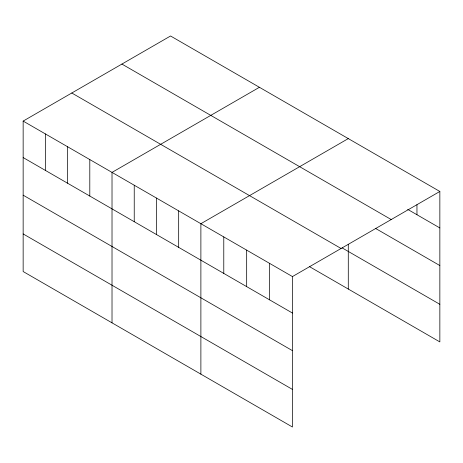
<?xml version="1.0" encoding="UTF-8"?>
<svg xmlns="http://www.w3.org/2000/svg" width="463" height="463" viewBox="0 0 463 463"><rect width="100%" height="100%" fill="white"/><g stroke="black" fill="none" stroke-linecap="round" stroke-linejoin="round"><path stroke-width="0.69" d="M23.15 121.086L292.448 276.567L292.448 427.013L23.15 271.538L23.15 121.086L170.552 35.987L439.85 191.462L439.85 341.914L309.411 266.601M259.419 87.293L112.017 172.398L112.017 322.844M348.286 138.599L200.884 223.704L200.884 374.15M292.448 276.567L439.85 191.462M407.677 209.374L439.85 227.946M121.908 64.068L391.206 219.549M375.51 228.409L439.85 265.554M342.116 247.879L439.85 304.307M71.794 93.005L341.092 248.481M23.15 157.57L292.448 313.052M23.15 195.178L292.448 350.659M23.15 233.925L292.448 389.406M416.96 204.715L416.96 214.734M348.286 244.267L348.286 289.051M269.559 263.349L269.559 299.833M246.669 250.136L246.669 286.62M223.779 236.917L223.779 273.401M178.672 210.879L178.672 247.358M156.453 198.048L156.453 234.533M134.235 185.223L134.235 221.708M89.799 159.567L89.799 196.052M67.586 146.742L67.586 183.226M45.368 133.917L45.368 170.401"/></g></svg>
